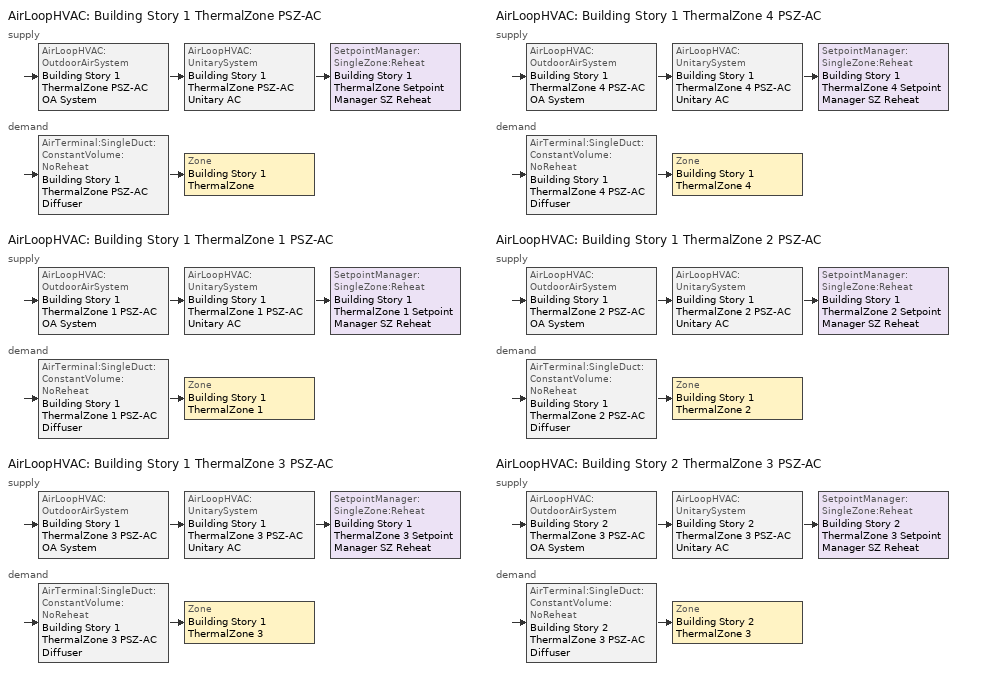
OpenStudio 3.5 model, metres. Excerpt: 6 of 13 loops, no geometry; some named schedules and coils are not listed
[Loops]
AirLoopHVAC 'Building Story 1 ThermalZone PSZ-AC'
 supply: AirLoopHVAC:OutdoorAirSystem 'Building Story 1 ThermalZone PSZ-AC OA System' > AirLoopHVAC:UnitarySystem 'Building Story 1 ThermalZone PSZ-AC Unitary AC' > SetpointManager:SingleZone:Reheat 'Building Story 1 ThermalZone Setpoint Manager SZ Reheat'
 demand: AirTerminal:SingleDuct:ConstantVolume:NoReheat 'Building Story 1 ThermalZone PSZ-AC Diffuser' > Zone 'Building Story 1 ThermalZone'
AirLoopHVAC 'Building Story 1 ThermalZone 1 PSZ-AC'
 supply: AirLoopHVAC:OutdoorAirSystem 'Building Story 1 ThermalZone 1 PSZ-AC OA System' > AirLoopHVAC:UnitarySystem 'Building Story 1 ThermalZone 1 PSZ-AC Unitary AC' > SetpointManager:SingleZone:Reheat 'Building Story 1 ThermalZone 1 Setpoint Manager SZ Reheat'
 demand: AirTerminal:SingleDuct:ConstantVolume:NoReheat 'Building Story 1 ThermalZone 1 PSZ-AC Diffuser' > Zone 'Building Story 1 ThermalZone 1'
AirLoopHVAC 'Building Story 1 ThermalZone 3 PSZ-AC'
 supply: AirLoopHVAC:OutdoorAirSystem 'Building Story 1 ThermalZone 3 PSZ-AC OA System' > AirLoopHVAC:UnitarySystem 'Building Story 1 ThermalZone 3 PSZ-AC Unitary AC' > SetpointManager:SingleZone:Reheat 'Building Story 1 ThermalZone 3 Setpoint Manager SZ Reheat'
 demand: AirTerminal:SingleDuct:ConstantVolume:NoReheat 'Building Story 1 ThermalZone 3 PSZ-AC Diffuser' > Zone 'Building Story 1 ThermalZone 3'
AirLoopHVAC 'Building Story 1 ThermalZone 4 PSZ-AC'
 supply: AirLoopHVAC:OutdoorAirSystem 'Building Story 1 ThermalZone 4 PSZ-AC OA System' > AirLoopHVAC:UnitarySystem 'Building Story 1 ThermalZone 4 PSZ-AC Unitary AC' > SetpointManager:SingleZone:Reheat 'Building Story 1 ThermalZone 4 Setpoint Manager SZ Reheat'
 demand: AirTerminal:SingleDuct:ConstantVolume:NoReheat 'Building Story 1 ThermalZone 4 PSZ-AC Diffuser' > Zone 'Building Story 1 ThermalZone 4'
AirLoopHVAC 'Building Story 1 ThermalZone 2 PSZ-AC'
 supply: AirLoopHVAC:OutdoorAirSystem 'Building Story 1 ThermalZone 2 PSZ-AC OA System' > AirLoopHVAC:UnitarySystem 'Building Story 1 ThermalZone 2 PSZ-AC Unitary AC' > SetpointManager:SingleZone:Reheat 'Building Story 1 ThermalZone 2 Setpoint Manager SZ Reheat'
 demand: AirTerminal:SingleDuct:ConstantVolume:NoReheat 'Building Story 1 ThermalZone 2 PSZ-AC Diffuser' > Zone 'Building Story 1 ThermalZone 2'
AirLoopHVAC 'Building Story 2 ThermalZone 3 PSZ-AC'
 supply: AirLoopHVAC:OutdoorAirSystem 'Building Story 2 ThermalZone 3 PSZ-AC OA System' > AirLoopHVAC:UnitarySystem 'Building Story 2 ThermalZone 3 PSZ-AC Unitary AC' > SetpointManager:SingleZone:Reheat 'Building Story 2 ThermalZone 3 Setpoint Manager SZ Reheat'
 demand: AirTerminal:SingleDuct:ConstantVolume:NoReheat 'Building Story 2 ThermalZone 3 PSZ-AC Diffuser' > Zone 'Building Story 2 ThermalZone 3'
[Sizing:Zone] Zone Cooling Design Supply Air Temperature Input Method=SupplyAirTemperature; Zone Cooling Design Supply Air Temperature {C}=12.7778; Zone Cooling Design Supply Air Temperature Difference {deltaC}=11.11; Zone Heating Design Supply Air Temperature Input Method=SupplyAirTemperature; Zone Heating Design Supply Air Temperature {C}=50; Zone Heating Design Supply Air Temperature Difference {deltaC}=11.11; Zone Cooling Design Supply Air Humidity Ratio {kg-H2O/kg-air}=0.0085; Zone Heating Design Supply Air Humidity Ratio {kg-H2O/kg-air}=0.008; Cooling Design Air Flow Method=DesignDay; Heating Design Air Flow Method=DesignDay; Account for Dedicated Outdoor Air System=No; Dedicated Outdoor Air System Control Strategy=NeutralSupplyAir; Dedicated Outdoor Air Low Setpoint Temperature for Design {C}=autosize; Dedicated Outdoor Air High Setpoint Temperature for Design {C}=autosize; Zone Load Sizing Method=Sensible Load Only No Latent Load; Zone Latent Cooling Design Supply Air Humidity Ratio Input Method=HumidityRatioDifference; Zone Cooling Design Supply Air Humidity Ratio Difference {kgWater/kgDryAir}=0.005; Zone Latent Heating Design Supply Air Humidity Ratio Input Method=HumidityRatioDifference; Zone Humidification Design Supply Air Humidity Ratio Difference {kgWater/kgDryAir}=0.005
Building Story 1 ThermalZone; Building Story 1 ThermalZone 1; Building Story 1 ThermalZone 2; Building Story 1 ThermalZone 3; Building Story 1 ThermalZone 4; Building Story 2 ThermalZone 3
[Zone equipment]
Building Story 1 ThermalZone: Building Story 1 ThermalZone PSZ-AC Diffuser
Building Story 1 ThermalZone 1: Building Story 1 ThermalZone 1 PSZ-AC Diffuser
Building Story 1 ThermalZone 2: Building Story 1 ThermalZone 2 PSZ-AC Diffuser
Building Story 1 ThermalZone 3: Building Story 1 ThermalZone 3 PSZ-AC Diffuser
Building Story 1 ThermalZone 4: Building Story 1 ThermalZone 4 PSZ-AC Diffuser
Building Story 2 ThermalZone 3: Building Story 2 ThermalZone 3 PSZ-AC Diffuser
[AirLoopHVAC] Design Supply Air Flow Rate {m3/s}=autosize; Design Return Air Flow Fraction of Supply Air Flow=1
Name | Availability Schedule
Building Story 1 ThermalZone PSZ-AC | Building Story 1 ThermalZone PSZ-AC Occ Sch
Building Story 1 ThermalZone 1 PSZ-AC | Building Story 1 ThermalZone 1 PSZ-AC Occ Sch
Building Story 1 ThermalZone 3 PSZ-AC | Building Story 1 ThermalZone 3 PSZ-AC Occ Sch
Building Story 1 ThermalZone 4 PSZ-AC | Building Story 1 ThermalZone 4 PSZ-AC Occ Sch
Building Story 1 ThermalZone 2 PSZ-AC | Building Story 1 ThermalZone 2 PSZ-AC Occ Sch
Building Story 2 ThermalZone 3 PSZ-AC | Building Story 2 ThermalZone 3 PSZ-AC Occ Sch
[Sizing:System] Type of Load to Size On=Sensible; Design Outdoor Air Flow Rate {m3/s}=Autosize; Central Heating Maximum System Air Flow Ratio=1; Preheat Design Temperature {C}=7.22222; Preheat Design Humidity Ratio {kg-H2O/kg-Air}=0.008; Precool Design Temperature {C}=12.7778; Precool Design Humidity Ratio {kg-H2O/kg-Air}=0.008; Central Cooling Design Supply Air Temperature {C}=12.7778; Central Heating Design Supply Air Temperature {C}=50; Sizing Option=Coincident; 100% Outdoor Air in Cooling=No; 100% Outdoor Air in Heating=No; Central Cooling Design Supply Air Humidity Ratio {kg-H2O/kg-Air}=0.0085; Central Heating Design Supply Air Humidity Ratio {kg-H2O/kg-Air}=0.008; Cooling Design Air Flow Method=DesignDay; Heating Design Air Flow Method=DesignDay; System Outdoor Air Method=ZoneSum; Zone Maximum Outdoor Air Fraction=1; Cooling Supply Air Flow Rate Per Floor Area {m3/s-m2}=0.00996765; Cooling Fraction of Autosized Cooling Supply Air Flow Rate=1; Cooling Supply Air Flow Rate Per Unit Cooling Capacity {m3/s-W}=3.94755e-05; Heating Supply Air Flow Rate Per Floor Area {m3/s-m2}=0.00996765; Heating Fraction of Autosized Heating Supply Air Flow Rate=1; Heating Fraction of Autosized Cooling Supply Air Flow Rate=1; Heating Supply Air Flow Rate Per Unit Heating Capacity {m3/s-W}=3.15882e-05; Cooling Design Capacity Method=CoolingDesignCapacity; Cooling Design Capacity {W}=autosize; Cooling Design Capacity Per Floor Area {W/m2}=234.7; Fraction of Autosized Cooling Design Capacity=1; Heating Design Capacity Method=HeatingDesignCapacity; Heating Design Capacity {W}=autosize; Heating Design Capacity Per Floor Area {W/m2}=157; Fraction of Autosized Heating Design Capacity=1; Central Cooling Capacity Control Method=OnOff; Occupant Diversity=autosize
Building Story 1 ThermalZone PSZ-AC; Building Story 1 ThermalZone 1 PSZ-AC; Building Story 1 ThermalZone 3 PSZ-AC; Building Story 1 ThermalZone 4 PSZ-AC; Building Story 1 ThermalZone 2 PSZ-AC; Building Story 2 ThermalZone 3 PSZ-AC
[SetpointManager:SingleZone:Reheat] Minimum Supply Air Temperature {C}=12.7778; Maximum Supply Air Temperature {C}=50
Name | Control Zone | Setpoint Node or NodeList
Building Story 1 ThermalZone Setpoint Manager SZ Reheat | Building Story 1 ThermalZone | Building Story 1 ThermalZone PSZ-AC Supply Outlet Node
Building Story 1 ThermalZone 1 Setpoint Manager SZ Reheat | Building Story 1 ThermalZone 1 | Building Story 1 ThermalZone 1 PSZ-AC Supply Outlet Node
Building Story 1 ThermalZone 3 Setpoint Manager SZ Reheat | Building Story 1 ThermalZone 3 | Building Story 1 ThermalZone 3 PSZ-AC Supply Outlet Node
Building Story 1 ThermalZone 4 Setpoint Manager SZ Reheat | Building Story 1 ThermalZone 4 | Building Story 1 ThermalZone 4 PSZ-AC Supply Outlet Node
Building Story 1 ThermalZone 2 Setpoint Manager SZ Reheat | Building Story 1 ThermalZone 2 | Building Story 1 ThermalZone 2 PSZ-AC Supply Outlet Node
Building Story 2 ThermalZone 3 Setpoint Manager SZ Reheat | Building Story 2 ThermalZone 3 | Building Story 2 ThermalZone 3 PSZ-AC Supply Outlet Node
[Coil:Heating:Electric] Availability Schedule=Always On Discrete; Efficiency=1
Building Story 1 ThermalZone PSZ-AC Electric Backup Htg Coil; Building Story 1 ThermalZone 1 PSZ-AC Electric Backup Htg Coil; Building Story 1 ThermalZone 3 PSZ-AC Electric Backup Htg Coil; Building Story 1 ThermalZone 4 PSZ-AC Electric Backup Htg Coil; Building Story 1 ThermalZone 2 PSZ-AC Electric Backup Htg Coil; Building Story 2 ThermalZone 3 PSZ-AC Electric Backup Htg Coil
[Coil:Cooling:DX:SingleSpeed] Availability Schedule=Always On Discrete; Rated Total Cooling Capacity {W}=autosize; Rated Sensible Heat Ratio=autosize; Rated Air Flow Rate {m3/s}=autosize; Rated Evaporator Fan Power Per Volume Flow Rate 2017 {W/(m3/s)}=773.3; Rated Evaporator Fan Power Per Volume Flow Rate 2023 {W/(m3/s)}=934.4; Total Cooling Capacity Function of Temperature Curve=PSZ-AC_Unitary_PackagecoolCapFT; Total Cooling Capacity Function of Flow Fraction Curve=PSZ-AC_Unitary_PackagecoolFFF; Energy Input Ratio Function of Temperature Curve=PSZ-AC DX Unitary Package EIRFT; Energy Input Ratio Function of Flow Fraction Curve=PSZ-AC_Unitary_PackagecoolEIRFFF; Part Load Fraction Correlation Curve=PSZ-AC_Unitary_PackagecoolPLR; Minimum Outdoor Dry-Bulb Temperature for Compressor Operation {C}=-25; Nominal Time for Condensate Removal to Begin {s}=0; Ratio of Initial Moisture Evaporation Rate and Steady State Latent Capacity=0; Maximum Cycling Rate {cycles/hr}=0; Latent Capacity Time Constant {s}=0; Condenser Type=AirCooled; Evaporative Condenser Effectiveness=0.9; Evaporative Condenser Air Flow Rate {m3/s}=autosize; Evaporative Condenser Pump Rated Power Consumption {W}=autosize; Crankcase Heater Capacity {W}=0; Maximum Outdoor Dry-Bulb Temperature for Crankcase Heater Operation {C}=10; Basin Heater Capacity {W/K}=0; Basin Heater Setpoint Temperature {C}=2
Name | Rated COP {W/W}
Building Story 1 ThermalZone PSZ-AC 1spd DX AC Clg Coil 150kBtu/hr 10.8EER | 3.73224
Building Story 1 ThermalZone 1 PSZ-AC 1spd DX AC Clg Coil 73kBtu/hr 11.0EER; Building Story 1 ThermalZone 3 PSZ-AC 1spd DX AC Clg Coil 65kBtu/hr 11.0EER; Building Story 2 ThermalZone 3 PSZ-AC 1spd DX AC Clg Coil 80kBtu/hr 11.0EER | 3.79883
Building Story 1 ThermalZone 4 PSZ-AC 1spd DX AC Clg Coil 30kBtu/hr 14.0SEER; Building Story 1 ThermalZone 2 PSZ-AC 1spd DX AC Clg Coil 24kBtu/hr 14.0SEER | 4.11713
[Fan:OnOff] Availability Schedule=Always On Discrete; Pressure Rise {Pa}=622.722; Maximum Flow Rate {m3/s}=autosize; Motor In Airstream Fraction=1
Name | Fan Total Efficiency | Motor Efficiency | Fan Power Ratio Function of Speed Ratio Curve | Fan Efficiency Ratio Function of Speed Ratio Curve
Building Story 1 ThermalZone PSZ-AC Fan | 0.58175 | 0.895 | Fan On Off Power Curve | Fan On Off Efficiency Curve
Building Story 1 ThermalZone 1 PSZ-AC Fan | 0.56225 | 0.865 | Fan On Off Power Curve 1 | Fan On Off Efficiency Curve 1
Building Story 1 ThermalZone 3 PSZ-AC Fan | 0.56225 | 0.865 | Fan On Off Power Curve 2 | Fan On Off Efficiency Curve 2
Building Story 1 ThermalZone 4 PSZ-AC Fan | 0.55575 | 0.855 | Fan On Off Power Curve 3 | Fan On Off Efficiency Curve 3
Building Story 1 ThermalZone 2 PSZ-AC Fan | 0.55575 | 0.855 | Fan On Off Power Curve 4 | Fan On Off Efficiency Curve 4
Building Story 2 ThermalZone 3 PSZ-AC Fan | 0.56225 | 0.865 | Fan On Off Power Curve 5 | Fan On Off Efficiency Curve 5
[AirLoopHVAC:UnitarySystem] Control Type=Load; Dehumidification Control Type=None; Availability Schedule=Always On Discrete; Fan Placement=DrawThrough; DX Heating Coil Sizing Ratio=1; Use DOAS DX Cooling Coil=No; DOAS DX Cooling Coil Leaving Minimum Air Temperature {C}=2; Latent Load Control=SensibleOnlyLoadControl; Supply Air Flow Rate During Cooling Operation {m3/s}=Autosize; Supply Air Flow Rate During Heating Operation {m3/s}=Autosize; Supply Air Flow Rate When No Cooling or Heating is Required {m3/s}=Autosize; Maximum Supply Air Temperature {C}=80; Maximum Outdoor Dry-Bulb Temperature for Supplemental Heater Operation {C}=21; Maximum Cycling Rate {cycles/hr}=2.5; Heat Pump Time Constant {s}=60; Fraction of On-Cycle Power Use=0.01; Heat Pump Fan Delay Time {s}=60; Ancilliary On-Cycle Electric Power {W}=0; Ancilliary Off-Cycle Electric Power {W}=0
Name | Controlling Zone or Thermostat Location | Supply Fan | Supply Air Fan Operating Mode Schedule | Heating Coil | Cooling Coil | Supplemental Heating Coil
Building Story 1 ThermalZone PSZ-AC Unitary AC | Building Story 1 ThermalZone | Building Story 1 ThermalZone PSZ-AC Fan | Building Story 1 ThermalZone PSZ-AC Occ Sch | Building Story 1 ThermalZone PSZ-AC Water Htg Coil | Building Story 1 ThermalZone PSZ-AC 1spd DX AC Clg Coil 150kBtu/hr 10.8EER | Building Story 1 ThermalZone PSZ-AC Electric Backup Htg Coil
Building Story 1 ThermalZone 1 PSZ-AC Unitary AC | Building Story 1 ThermalZone 1 | Building Story 1 ThermalZone 1 PSZ-AC Fan | Building Story 1 ThermalZone 1 PSZ-AC Occ Sch | Building Story 1 ThermalZone 1 PSZ-AC Water Htg Coil | Building Story 1 ThermalZone 1 PSZ-AC 1spd DX AC Clg Coil 73kBtu/hr 11.0EER | Building Story 1 ThermalZone 1 PSZ-AC Electric Backup Htg Coil
Building Story 1 ThermalZone 3 PSZ-AC Unitary AC | Building Story 1 ThermalZone 3 | Building Story 1 ThermalZone 3 PSZ-AC Fan | Building Story 1 ThermalZone 3 PSZ-AC Occ Sch | Building Story 1 ThermalZone 3 PSZ-AC Water Htg Coil | Building Story 1 ThermalZone 3 PSZ-AC 1spd DX AC Clg Coil 65kBtu/hr 11.0EER | Building Story 1 ThermalZone 3 PSZ-AC Electric Backup Htg Coil
Building Story 1 ThermalZone 4 PSZ-AC Unitary AC | Building Story 1 ThermalZone 4 | Building Story 1 ThermalZone 4 PSZ-AC Fan | Building Story 1 ThermalZone 4 PSZ-AC Occ Sch | Building Story 1 ThermalZone 4 PSZ-AC Water Htg Coil | Building Story 1 ThermalZone 4 PSZ-AC 1spd DX AC Clg Coil 30kBtu/hr 14.0SEER | Building Story 1 ThermalZone 4 PSZ-AC Electric Backup Htg Coil
Building Story 1 ThermalZone 2 PSZ-AC Unitary AC | Building Story 1 ThermalZone 2 | Building Story 1 ThermalZone 2 PSZ-AC Fan | Building Story 1 ThermalZone 2 PSZ-AC Occ Sch | Building Story 1 ThermalZone 2 PSZ-AC Water Htg Coil | Building Story 1 ThermalZone 2 PSZ-AC 1spd DX AC Clg Coil 24kBtu/hr 14.0SEER | Building Story 1 ThermalZone 2 PSZ-AC Electric Backup Htg Coil
Building Story 2 ThermalZone 3 PSZ-AC Unitary AC | Building Story 2 ThermalZone 3 | Building Story 2 ThermalZone 3 PSZ-AC Fan | Building Story 2 ThermalZone 3 PSZ-AC Occ Sch | Building Story 2 ThermalZone 3 PSZ-AC Water Htg Coil | Building Story 2 ThermalZone 3 PSZ-AC 1spd DX AC Clg Coil 80kBtu/hr 11.0EER | Building Story 2 ThermalZone 3 PSZ-AC Electric Backup Htg Coil
[Controller:OutdoorAir] Maximum Outdoor Air Flow Rate {m3/s}=Autosize; Economizer Control Action Type=ModulateFlow; Lockout Type=LockoutWithHeating; Minimum Limit Type=FixedMinimum; High Humidity Control=No; Heat Recovery Bypass Control Type=BypassWhenWithinEconomizerLimits
Name | Minimum Outdoor Air Flow Rate {m3/s} | Economizer Control Type | Minimum Outdoor Air Schedule | Maximum Fraction of Outdoor Air Schedule | Controller Mechanical Ventilation | Economizer Maximum Limit Dry-Bulb Temperature {C} | Economizer Maximum Limit Enthalpy {J/kg}
Building Story 1 ThermalZone PSZ-AC OA System Controller | 0 | DifferentialDryBulb | Building Story 1 ThermalZone PSZ-AC Occ Sch | BuildingStory1ThermalZonePSZACmaxOASch | Controller Mechanical Ventilation 1
Building Story 1 ThermalZone 1 PSZ-AC OA System Controller | autosize | DifferentialDryBulb | Building Story 1 ThermalZone 1 PSZ-AC Occ Sch | BuildingStory1ThermalZone1PSZACmaxOASch | Controller Mechanical Ventilation 2
Building Story 1 ThermalZone 3 PSZ-AC OA System Controller | autosize | DifferentialDryBulb | Building Story 1 ThermalZone 3 PSZ-AC Occ Sch | BuildingStory1ThermalZone3PSZACmaxOASch | Controller Mechanical Ventilation 3
Building Story 1 ThermalZone 4 PSZ-AC OA System Controller | autosize | NoEconomizer | Building Story 1 ThermalZone 4 PSZ-AC Occ Sch | BuildingStory1ThermalZone4PSZACmaxOASch | Controller Mechanical Ventilation 4 | 28 | 64000
Building Story 1 ThermalZone 2 PSZ-AC OA System Controller | autosize | NoEconomizer | Building Story 1 ThermalZone 2 PSZ-AC Occ Sch | BuildingStory1ThermalZone2PSZACmaxOASch | Controller Mechanical Ventilation 5 | 28 | 64000
Building Story 2 ThermalZone 3 PSZ-AC OA System Controller | autosize | DifferentialDryBulb | Building Story 2 ThermalZone 3 PSZ-AC Occ Sch | BuildingStory2ThermalZone3PSZACmaxOASch | Controller Mechanical Ventilation 6
[Controller:MechanicalVentilation] Availability Schedule=Always On Discrete
Name | Demand Controlled Ventilation
Controller Mechanical Ventilation 1 | Yes
Controller Mechanical Ventilation 2; Controller Mechanical Ventilation 3; Controller Mechanical Ventilation 4; Controller Mechanical Ventilation 5; Controller Mechanical Ventilation 6
[AirLoopHVAC:OutdoorAirSystem]
Name | Controller
Building Story 1 ThermalZone PSZ-AC OA System | Building Story 1 ThermalZone PSZ-AC OA System Controller
Building Story 1 ThermalZone 1 PSZ-AC OA System | Building Story 1 ThermalZone 1 PSZ-AC OA System Controller
Building Story 1 ThermalZone 3 PSZ-AC OA System | Building Story 1 ThermalZone 3 PSZ-AC OA System Controller
Building Story 1 ThermalZone 4 PSZ-AC OA System | Building Story 1 ThermalZone 4 PSZ-AC OA System Controller
Building Story 1 ThermalZone 2 PSZ-AC OA System | Building Story 1 ThermalZone 2 PSZ-AC OA System Controller
Building Story 2 ThermalZone 3 PSZ-AC OA System | Building Story 2 ThermalZone 3 PSZ-AC OA System Controller
[AirTerminal:SingleDuct:ConstantVolume:NoReheat] Availability Schedule=Always On Discrete; Maximum Air Flow Rate {m3/s}=AutoSize
Building Story 1 ThermalZone PSZ-AC Diffuser; Building Story 1 ThermalZone 1 PSZ-AC Diffuser; Building Story 1 ThermalZone 3 PSZ-AC Diffuser; Building Story 1 ThermalZone 4 PSZ-AC Diffuser; Building Story 1 ThermalZone 2 PSZ-AC Diffuser; Building Story 2 ThermalZone 3 PSZ-AC Diffuser
[Schedule:Ruleset]
Name | Default Day Schedule | Summer Design Day Schedule | Winter Design Day Schedule
Building Story 1 ThermalZone 1 PSZ-AC Occ Sch | Building Story 1 ThermalZone 1 PSZ-AC Occ Sch Default | Building Story 1 ThermalZone 1 PSZ-AC Occ Sch Summer Design Day | Building Story 1 ThermalZone 1 PSZ-AC Occ Sch Winter Design Day
BuildingStory1ThermalZone1PSZACmaxOASch | BuildingStory1ThermalZone1PSZACmaxOASchDefault
Building Story 1 ThermalZone 2 PSZ-AC Occ Sch | Building Story 1 ThermalZone 2 PSZ-AC Occ Sch Default | Building Story 1 ThermalZone 2 PSZ-AC Occ Sch Summer Design Day | Building Story 1 ThermalZone 2 PSZ-AC Occ Sch Winter Design Day
BuildingStory1ThermalZone2PSZACmaxOASch | BuildingStory1ThermalZone2PSZACmaxOASchDefault
Building Story 1 ThermalZone 3 PSZ-AC Occ Sch | Building Story 1 ThermalZone 3 PSZ-AC Occ Sch Default | Building Story 1 ThermalZone 3 PSZ-AC Occ Sch Summer Design Day | Building Story 1 ThermalZone 3 PSZ-AC Occ Sch Winter Design Day
BuildingStory1ThermalZone3PSZACmaxOASch | BuildingStory1ThermalZone3PSZACmaxOASchDefault
Building Story 1 ThermalZone 4 PSZ-AC Occ Sch | Building Story 1 ThermalZone 4 PSZ-AC Occ Sch Default | Building Story 1 ThermalZone 4 PSZ-AC Occ Sch Summer Design Day | Building Story 1 ThermalZone 4 PSZ-AC Occ Sch Winter Design Day
BuildingStory1ThermalZone4PSZACmaxOASch | BuildingStory1ThermalZone4PSZACmaxOASchDefault
Building Story 1 ThermalZone PSZ-AC Occ Sch | Building Story 1 ThermalZone PSZ-AC Occ Sch Default | Building Story 1 ThermalZone PSZ-AC Occ Sch Summer Design Day | Building Story 1 ThermalZone PSZ-AC Occ Sch Winter Design Day
BuildingStory1ThermalZonePSZACmaxOASch | BuildingStory1ThermalZonePSZACmaxOASchDefault
Building Story 2 ThermalZone 3 PSZ-AC Occ Sch | Building Story 2 ThermalZone 3 PSZ-AC Occ Sch Default | Building Story 2 ThermalZone 3 PSZ-AC Occ Sch Summer Design Day | Building Story 2 ThermalZone 3 PSZ-AC Occ Sch Winter Design Day
BuildingStory2ThermalZone3PSZACmaxOASch | BuildingStory2ThermalZone3PSZACmaxOASchDefault
[Schedule:Day]
Building Story 1 ThermalZone 1 PSZ-AC Occ Sch Default; Building Story 1 ThermalZone 2 PSZ-AC Occ Sch Default; Building Story 1 ThermalZone 3 PSZ-AC Occ Sch Default; Building Story 1 ThermalZone 4 PSZ-AC Occ Sch Default; Building Story 1 ThermalZone PSZ-AC Occ Sch Default; Building Story 2 ThermalZone 3 PSZ-AC Occ Sch Default: 9, 30, 0, 15, 30, 1, 24, 0, 0
Building Story 1 ThermalZone 1 PSZ-AC Occ Sch Winter Design Day; Building Story 1 ThermalZone 1 PSZ-AC Occ Sch Summer Design Day; Building Story 1 ThermalZone 2 PSZ-AC Occ Sch Winter Design Day; Building Story 1 ThermalZone 2 PSZ-AC Occ Sch Summer Design Day; Building Story 1 ThermalZone 3 PSZ-AC Occ Sch Winter Design Day; Building Story 1 ThermalZone 3 PSZ-AC Occ Sch Summer Design Day; Building Story 1 ThermalZone 4 PSZ-AC Occ Sch Winter Design Day; Building Story 1 ThermalZone 4 PSZ-AC Occ Sch Summer Design Day; Building Story 1 ThermalZone PSZ-AC Occ Sch Winter Design Day; Building Story 1 ThermalZone PSZ-AC Occ Sch Summer Design Day; Building Story 2 ThermalZone 3 PSZ-AC Occ Sch Winter Design Day; Building Story 2 ThermalZone 3 PSZ-AC Occ Sch Summer Design Day: 24, 0, 1
BuildingStory1ThermalZone1PSZACmaxOASchDefault; BuildingStory1ThermalZone3PSZACmaxOASchDefault; BuildingStory1ThermalZonePSZACmaxOASchDefault: 24, 0, 0.7
[Schedule:Rule] Rule Order=0; Apply Sunday=Yes; Apply Saturday=Yes; Date Specification Type=DateRange; Start Month=1; Start Day=1; End Month=12; End Day=31
Name | Schedule Ruleset | Day Schedule
Building Story 1 ThermalZone 1 PSZ-AC Occ Sch Sunday Rule | Building Story 1 ThermalZone 1 PSZ-AC Occ Sch | Building Story 1 ThermalZone 1 PSZ-AC Occ Sch Sunday
Building Story 1 ThermalZone 2 PSZ-AC Occ Sch Sunday Rule | Building Story 1 ThermalZone 2 PSZ-AC Occ Sch | Building Story 1 ThermalZone 2 PSZ-AC Occ Sch Sunday
Building Story 1 ThermalZone 3 PSZ-AC Occ Sch Sunday Rule | Building Story 1 ThermalZone 3 PSZ-AC Occ Sch | Building Story 1 ThermalZone 3 PSZ-AC Occ Sch Sunday
Building Story 1 ThermalZone 4 PSZ-AC Occ Sch Sunday Rule | Building Story 1 ThermalZone 4 PSZ-AC Occ Sch | Building Story 1 ThermalZone 4 PSZ-AC Occ Sch Sunday
Building Story 1 ThermalZone PSZ-AC Occ Sch Sunday Rule | Building Story 1 ThermalZone PSZ-AC Occ Sch | Building Story 1 ThermalZone PSZ-AC Occ Sch Sunday
Building Story 2 ThermalZone 3 PSZ-AC Occ Sch Sunday Rule | Building Story 2 ThermalZone 3 PSZ-AC Occ Sch | Building Story 2 ThermalZone 3 PSZ-AC Occ Sch Sunday
[Schedule:Constant]
Always On Discrete: Value=1
[Curve:Biquadratic] Minimum Value of x=12.77778; Maximum Value of x=23.88889; Minimum Value of y=21.11111; Maximum Value of y=46.11111
Name | Coefficient1 Constant | Coefficient2 x | Coefficient3 x**2 | Coefficient4 y | Coefficient5 y**2 | Coefficient6 x*y
PSZ-AC_Unitary_PackagecoolCapFT | 0.766956 | 0.0107756 | -4.14703e-05 | 0.00134961 | -0.000261144 | 0.000457488
PSZ-AC DX Unitary Package EIRFT | 0.297145 | 0.0430933 | -0.000748766 | 0.00597727 | 0.000482112 | -0.000956448
[Curve:Quadratic]
Name | Coefficient1 Constant | Coefficient2 x | Coefficient3 x**2 | Minimum Value of x | Maximum Value of x
PSZ-AC_Unitary_PackagecoolFFF | 0.8 | 0.2 | 0 | 0.5 | 1.5
PSZ-AC_Unitary_PackagecoolEIRFFF | 1.156 | -0.1816 | 0.0256 | 0.5 | 1.5
PSZ-AC_Unitary_PackagecoolPLR | 0.75 | 0.25 | 0 | 0 | 1
[Curve:Exponent] Coefficient1 Constant=1; Coefficient2 Constant=0; Coefficient3 Constant=0; Minimum Value of x=0; Maximum Value of x=1
Fan On Off Power Curve; Fan On Off Power Curve 1; Fan On Off Power Curve 2; Fan On Off Power Curve 3; Fan On Off Power Curve 4; Fan On Off Power Curve 5
[Curve:Cubic] Coefficient1 Constant=1; Coefficient2 x=0; Coefficient3 x**2=0; Coefficient4 x**3=0; Minimum Value of x=0; Maximum Value of x=1
Fan On Off Efficiency Curve; Fan On Off Efficiency Curve 1; Fan On Off Efficiency Curve 2; Fan On Off Efficiency Curve 3; Fan On Off Efficiency Curve 4; Fan On Off Efficiency Curve 5
